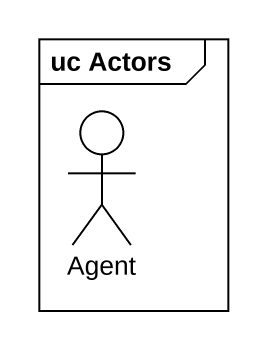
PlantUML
@startuml
mainframe uc Actors
actor "Agent" as Agent_
@enduml
